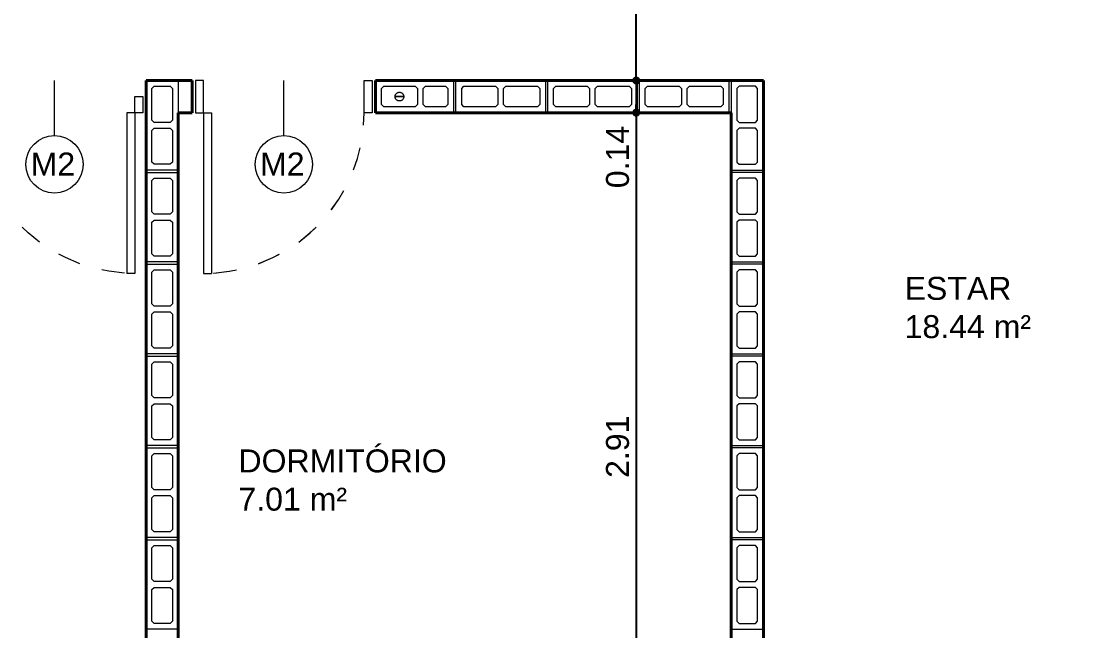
# Model space of a CAD drawing. Header units: millimetres. Extents: x 173 to 410, y -14 to 183.
# Drawn here: x 334.756 to 339.396, y -7.887 to -5.232 of the extents above; entities that cross this region are included whole.
import ezdxf
from ezdxf.enums import TextEntityAlignment as Align

# ---------------------------------------------------------------- set-up
doc = ezdxf.new("R2010")
doc.units = ezdxf.units.MM
doc.linetypes.add('HIDDEN', pattern=[0.05, 0.025, -0.025])
doc.layers.get('0').update_dxf_attribs({"color": 4})
for name, color, linetype, lineweight in [('ARQ Alvenaria', 201, 'Continuous', 40), ('ARQ Anotações', 2, 'Continuous', 5), ('ARQ Caixilharia', 140, 'Continuous', 9), ('ARQ Hachuras', 8, 'Continuous', 5), ('ARQ Projeções', 144, 'HIDDEN', 5)]:
    doc.layers.add(name, color=color, linetype=linetype, lineweight=lineweight)
doc.styles.get("Standard").update_dxf_attribs({"font": 'arial.ttf'})
doc.dimstyles.new('Executivo 1-50', dxfattribs={"dimtxt": 0.1, "dimasz": 0.035, "dimexe": 0, "dimexo": 0.0625, "dimgap": 0.03, "dimtad": 1, "dimzin": 0, "dimdsep": 46, "dimtxsty": 'Standard', "dimblk": 'DOT', "dimcen": 0.09, "dimclrd": 8, "dimclre": 8, "dimadec": 0, "dimazin": 0, "dimtfac": 1, "dimtix": 1, "dimtmove": 2, "dimatfit": 3, "dimldrblk": 'DOT', "dimfxl": 0.18, "dimfxlon": 1, "dimtolj": 1, "dimtzin": 0, "dimarcsym": 0})

# ---------------------------------------------------------------- blocks, each defined once
blk = doc.blocks.new('_DOT')
at = {"color": 0, "linetype": 'ByBlock', "lineweight": -2}
blk.add_line((-0.5, 0), (-1, 0), dxfattribs=at)
at = {"color": 0, "linetype": 'ByBlock', "const_width": 0.5}
blk.add_lwpolyline([(-0.25, 0, 1), (0.25, 0, 1)], format="xyb", close=True, dxfattribs=at)
blk = doc.blocks.new('*D1918')
at = {"layer": 'ARQ Anotações', "color": 8, "lineweight": -2, "transparency": 16777216}
for p, q in [((337.2565, -5.6304), (337.4365, -5.6304)), ((337.4365, -5.6654), (337.4365, -8.5054)), ((337.2565, -8.5404), (337.4365, -8.5404))]:
    blk.add_line(p, q, dxfattribs=at)
at = {"layer": 'Defpoints', "color": 0, "transparency": 16777216}
for p in [(336.2207, -5.6304), (335.1207, -8.5404), (337.4365, -8.5404)]:
    blk.add_point(p, dxfattribs=at)
at = {"layer": 'ARQ Anotações', "color": 8, "lineweight": -2, "transparency": 16777216, "xscale": 0.035, "yscale": 0.035, "zscale": 0.035}
for p, rotation in [((337.4365, -5.6304), 90), ((337.4365, -8.5404), 270)]:
    blk.add_blockref('_DOT', p, dxfattribs=dict(at, rotation=rotation))
at = {"layer": 'ARQ Anotações', "color": 0, "transparency": 16777216, "insert": (337.3555, -7.0854), "char_height": 0.1, "attachment_point": 5, "rotation": 90}
blk.add_mtext('\\A1;2.91', dxfattribs=at)
blk = doc.blocks.new('Folha 72_2')
for p, q in [((0.35, 0.7), (0.315, 0.7)), ((0.315, 0), (0.315, 0.7)), ((0.35, 0), (0.35, 0.7)), ((-0.385, 0), (-0.35, 0)), ((-0.385, -0.14), (-0.385, 0)), ((-0.35, 0), (-0.35, -0.14)), ((0.35, 0), (0.315, 0)), ((0.385, 0), (0.35, 0)), ((0.35, 0), (0.35, -0.14)), ((0.385, -0.14), (0.385, 0)), ((-0.35, -0.14), (-0.385, -0.14)), ((0.35, -0.14), (0.385, -0.14))]:
    blk.add_line(p, q)
at = {"layer": 'ARQ Projeções'}
blk.add_arc((0.35, 0), 0.7, 93.6334, 180, dxfattribs=at)
blk = doc.blocks.new('Window-Door Marker - 70_42')
at = {"layer": 'ARQ Anotações', "lineweight": 13}
blk.add_line((0, 0.1), (0, -0.14), dxfattribs=at)
blk.add_circle((0, 0.225), 0.125, dxfattribs=at)
blk.add_attdef('AC_MarkerText_1', text='', height=0.1, rotation=180, dxfattribs=at).set_placement((0.1037, 0.3036), align=Align.BOTTOM_LEFT)
blk = doc.blocks.new('Folha 72')
at = {"color": 0, "linetype": 'ByBlock', "lineweight": -2}
for p, q in [((0.35, 0.7), (0.315, 0.7)), ((0.315, 0), (0.315, 0.7)), ((0.35, 0), (0.35, 0.7)), ((-0.385, 0), (-0.35, 0)), ((-0.385, -0.07), (-0.385, 0)), ((-0.35, 0), (-0.35, -0.07)), ((0.35, 0), (0.315, 0)), ((0.385, 0), (0.35, 0)), ((0.35, 0), (0.35, -0.07)), ((0.385, -0.07), (0.385, 0)), ((-0.35, -0.07), (-0.385, -0.07)), ((0.35, -0.07), (0.385, -0.07))]:
    blk.add_line(p, q, dxfattribs=at)
at = {"layer": 'ARQ Projeções'}
blk.add_arc((0.35, 0), 0.7, 93.6334, 180, dxfattribs=at)
blk = doc.blocks.new('*D1946')
at = {"layer": 'ARQ Anotações', "color": 8, "lineweight": -2, "transparency": 16777216}
for p, q in [((337.2565, -5.4904), (337.4365, -5.4904)), ((337.4365, -5.5254), (337.4365, -5.5954)), ((337.2565, -5.6304), (337.4365, -5.6304))]:
    blk.add_line(p, q, dxfattribs=at)
at = {"layer": 'Defpoints', "color": 0, "transparency": 16777216}
for p in [(336.2207, -5.4904), (336.2207, -5.6304), (337.4365, -5.6304)]:
    blk.add_point(p, dxfattribs=at)
at = {"layer": 'ARQ Anotações', "color": 8, "lineweight": -2, "transparency": 16777216, "xscale": 0.035, "yscale": 0.035, "zscale": 0.035}
for p, rotation in [((337.4365, -5.4904), 90), ((337.4365, -5.6304), 270)]:
    blk.add_blockref('_DOT', p, dxfattribs=dict(at, rotation=rotation))
at = {"layer": 'ARQ Anotações', "color": 0, "transparency": 16777216, "insert": (337.3555, -5.8235), "char_height": 0.1, "attachment_point": 5, "rotation": 90}
blk.add_mtext('\\A1;0.14', dxfattribs=at)
blk = doc.blocks.new('*D1947')
at = {"layer": 'ARQ Anotações', "color": 8, "lineweight": -2, "transparency": 16777216}
for p, q in [((337.2565, -5.6304), (337.4365, -5.6304)), ((337.4365, -5.6654), (337.4365, -8.5054)), ((337.2565, -8.5404), (337.4365, -8.5404))]:
    blk.add_line(p, q, dxfattribs=at)
at = {"layer": 'Defpoints', "color": 0, "transparency": 16777216}
for p in [(336.2207, -5.6304), (335.1207, -8.5404), (337.4365, -8.5404)]:
    blk.add_point(p, dxfattribs=at)
at = {"layer": 'ARQ Anotações', "color": 8, "lineweight": -2, "transparency": 16777216, "xscale": 0.035, "yscale": 0.035, "zscale": 0.035}
for p, rotation in [((337.4365, -5.6304), 90), ((337.4365, -8.5404), 270)]:
    blk.add_blockref('_DOT', p, dxfattribs=dict(at, rotation=rotation))
at = {"layer": 'ARQ Anotações', "color": 0, "transparency": 16777216, "insert": (337.3555, -7.0854), "char_height": 0.1, "attachment_point": 5, "rotation": 90}
blk.add_mtext('\\A1;2.91', dxfattribs=at)
blk = doc.blocks.new('Window-Door Marker - 70_27')
at = {"color": 8}
blk.add_line((0, 0.1), (0, -0.14), dxfattribs=at)
blk.add_circle((0, 0.225), 0.125, dxfattribs=at)
blk.add_attdef('AC_MarkerText_1', text='', height=0.1, rotation=180).set_placement((0.1037, 0.3036), align=Align.BOTTOM_LEFT)
blk = doc.blocks.new('*D1949')
at = {"layer": 'ARQ Anotações', "color": 8, "lineweight": -2, "transparency": 16777216}
for p, q in [((337.2565, -4.5654), (337.4365, -4.5654)), ((337.4365, -5.4554), (337.4365, -4.6004)), ((337.2565, -5.4904), (337.4365, -5.4904))]:
    blk.add_line(p, q, dxfattribs=at)
at = {"layer": 'Defpoints', "color": 0, "transparency": 16777216}
for p in [(336.6507, -4.5654), (337.4365, -4.5654), (336.2207, -5.4904)]:
    blk.add_point(p, dxfattribs=at)
at = {"layer": 'ARQ Anotações', "color": 8, "lineweight": -2, "transparency": 16777216, "xscale": 0.035, "yscale": 0.035, "zscale": 0.035}
for p, rotation in [((337.4365, -4.5654), 90), ((337.4365, -5.4904), 270)]:
    blk.add_blockref('_DOT', p, dxfattribs=dict(at, rotation=rotation))
at = {"layer": 'ARQ Anotações', "color": 0, "transparency": 16777216, "insert": (337.3555, -5.0279), "char_height": 0.1, "attachment_point": 5, "rotation": 90}
blk.add_mtext('\\A1;0.92', dxfattribs=at)
blk = doc.blocks.new('*D1997')
at = {"layer": 'ARQ Anotações', "color": 8, "lineweight": -2, "transparency": 16777216}
for p, q in [((330.3096, 4.3346), (330.1296, 4.3346)), ((330.1296, -11.1751), (330.1296, 4.2996)), ((330.3096, -11.2101), (330.1296, -11.2101))]:
    blk.add_line(p, q, dxfattribs=at)
at = {"layer": 'Defpoints', "color": 0, "transparency": 16777216}
for p in [(330.1296, 4.3346), (337.8508, 4.3346), (340.4004, -11.2101)]:
    blk.add_point(p, dxfattribs=at)
at = {"layer": 'ARQ Anotações', "color": 8, "lineweight": -2, "transparency": 16777216, "xscale": 0.035, "yscale": 0.035, "zscale": 0.035}
for p, rotation in [((330.1296, 4.3346), 90), ((330.1296, -11.2101), 270)]:
    blk.add_blockref('_DOT', p, dxfattribs=dict(at, rotation=rotation))
at = {"layer": 'ARQ Anotações', "color": 0, "transparency": 16777216, "insert": (330.0286, -3.2364), "char_height": 0.1, "attachment_point": 5, "rotation": 90}
blk.add_mtext('\\A1;15.54', dxfattribs=at)

msp = doc.modelspace()

# ---------------------------------------------------------------- linework, layer by layer
at = {"layer": 'ARQ Alvenaria'}
for p, q in [((335.3007, -5.6304), (335.3007, -5.4904)), ((335.5007, -5.4904), (335.3007, -5.4904)), ((335.5007, -5.6304), (335.5007, -5.4904)), ((336.3007, -5.6304), (336.3007, -5.4904)), ((337.9907, -5.4904), (336.3007, -5.4904)), ((337.9907, -8.5404), (337.9907, -5.4904)), ((335.3007, -5.6304), (335.3007, -8.5404)), ((335.4407, -5.6304), (335.5007, -5.6304)), ((335.4407, -8.5404), (335.4407, -5.6304)), ((336.3007, -5.6304), (337.8507, -5.6304)), ((337.8507, -5.6304), (337.8507, -8.5404))]:
    msp.add_line(p, q, dxfattribs=at)
at = {"layer": 'ARQ Hachuras', "flags": 128}
for points in [[(335.4407, -5.4904), (335.4407, -5.8804), (335.3007, -5.8804), (335.3007, -5.4904)], [(335.4057, -5.5154), (335.4157, -5.5254), (335.4157, -5.6629), (335.4057, -5.6729), (335.3357, -5.6729), (335.3257, -5.6629), (335.3257, -5.5254), (335.3357, -5.5154)], [(336.6407, -5.6304), (336.3007, -5.6304), (336.3007, -5.4904), (336.6407, -5.4904)], [(336.4832, -5.5954), (336.4732, -5.6054), (336.3357, -5.6054), (336.3257, -5.5954), (336.3257, -5.5254), (336.3357, -5.5154), (336.4732, -5.5154), (336.4832, -5.5254)], [(336.6157, -5.5954), (336.6057, -5.6054), (336.5182, -5.6054), (336.5082, -5.5954), (336.5082, -5.5254), (336.5182, -5.5154), (336.6057, -5.5154), (336.6157, -5.5254)], [(337.0407, -5.6304), (336.6507, -5.6304), (336.6507, -5.4904), (337.0407, -5.4904)], [(336.8332, -5.5954), (336.8232, -5.6054), (336.6857, -5.6054), (336.6757, -5.5954), (336.6757, -5.5254), (336.6857, -5.5154), (336.8232, -5.5154), (336.8332, -5.5254)], [(337.0157, -5.5954), (337.0057, -5.6054), (336.8682, -5.6054), (336.8582, -5.5954), (336.8582, -5.5254), (336.8682, -5.5154), (337.0057, -5.5154), (337.0157, -5.5254)], [(337.4407, -5.6304), (337.0507, -5.6304), (337.0507, -5.4904), (337.4407, -5.4904)], [(337.2332, -5.5954), (337.2232, -5.6054), (337.0857, -5.6054), (337.0757, -5.5954), (337.0757, -5.5254), (337.0857, -5.5154), (337.2232, -5.5154), (337.2332, -5.5254)], [(337.4157, -5.5954), (337.4057, -5.6054), (337.2682, -5.6054), (337.2582, -5.5954), (337.2582, -5.5254), (337.2682, -5.5154), (337.4057, -5.5154), (337.4157, -5.5254)], [(337.8407, -5.6304), (337.4507, -5.6304), (337.4507, -5.4904), (337.8407, -5.4904)], [(337.6332, -5.5954), (337.6232, -5.6054), (337.4857, -5.6054), (337.4757, -5.5954), (337.4757, -5.5254), (337.4857, -5.5154), (337.6232, -5.5154), (337.6332, -5.5254)], [(337.8157, -5.5954), (337.8057, -5.6054), (337.6682, -5.6054), (337.6582, -5.5954), (337.6582, -5.5254), (337.6682, -5.5154), (337.8057, -5.5154), (337.8157, -5.5254)], [(337.8507, -5.4904), (337.8507, -5.8804), (337.9907, -5.8804), (337.9907, -5.4904)], [(337.8857, -5.5154), (337.8757, -5.5254), (337.8757, -5.6629), (337.8857, -5.6729), (337.9557, -5.6729), (337.9657, -5.6629), (337.9657, -5.5254), (337.9557, -5.5154)], [(336.4041, -5.5604), (336.4041, -5.5605), (336.4041, -5.5605), (336.4041, -5.5605), (336.4041, -5.5606), (336.4042, -5.5606), (336.4042, -5.5606), (336.4042, -5.5606), (336.4042, -5.5607), (336.4042, -5.5607), (336.4043, -5.5607), (336.4043, -5.5607), (336.4043, -5.5607), (336.4043, -5.5607), (336.4044, -5.5607), (336.4044, -5.5607), (336.4044, -5.5607), (336.4045, -5.5607), (336.4045, -5.5607), (336.4045, -5.5607), (336.4046, -5.5607), (336.4046, -5.5607), (336.4046, -5.5607), (336.4046, -5.5607), (336.4046, -5.5606), (336.4047, -5.5606), (336.4047, -5.5606), (336.4047, -5.5606), (336.4047, -5.5605), (336.4047, -5.5605), (336.4047, -5.5605), (336.4047, -5.5604), (336.3855, -5.5604), (336.3856, -5.5585), (336.3859, -5.5566), (336.3864, -5.5548), (336.3871, -5.553), (336.3879, -5.5513), (336.3889, -5.5496), (336.3901, -5.5481), (336.3914, -5.5467), (336.3929, -5.5455), (336.3944, -5.5444), (336.3961, -5.5435), (336.3979, -5.5427), (336.3997, -5.5421), (336.4016, -5.5418), (336.4035, -5.5416), (336.4054, -5.5416), (336.4073, -5.5418), (336.4092, -5.5421), (336.411, -5.5427), (336.4127, -5.5435), (336.4144, -5.5444), (336.416, -5.5455), (336.4174, -5.5467), (336.4188, -5.5481), (336.4199, -5.5496), (336.4209, -5.5513), (336.4218, -5.553), (336.4225, -5.5548), (336.4229, -5.5566), (336.4232, -5.5585), (336.4233, -5.5604)], [(336.4047, -5.5604), (336.4047, -5.5604), (336.4047, -5.5604), (336.4047, -5.5604), (336.4047, -5.5603), (336.4047, -5.5603), (336.4047, -5.5603), (336.4046, -5.5602), (336.4046, -5.5602), (336.4046, -5.5602), (336.4046, -5.5602), (336.4046, -5.5602), (336.4045, -5.5602), (336.4045, -5.5601), (336.4045, -5.5601), (336.4044, -5.5601), (336.4044, -5.5601), (336.4044, -5.5601), (336.4043, -5.5601), (336.4043, -5.5602), (336.4043, -5.5602), (336.4043, -5.5602), (336.4042, -5.5602), (336.4042, -5.5602), (336.4042, -5.5602), (336.4042, -5.5603), (336.4042, -5.5603), (336.4041, -5.5603), (336.4041, -5.5604), (336.4041, -5.5604), (336.4041, -5.5604), (336.4041, -5.5604), (336.4233, -5.5604), (336.4232, -5.5624), (336.4229, -5.5642), (336.4225, -5.5661), (336.4218, -5.5679), (336.4209, -5.5696), (336.4199, -5.5712), (336.4188, -5.5728), (336.4174, -5.5741), (336.416, -5.5754), (336.4144, -5.5765), (336.4127, -5.5774), (336.411, -5.5782), (336.4092, -5.5787), (336.4073, -5.5791), (336.4054, -5.5793), (336.4035, -5.5793), (336.4016, -5.5791), (336.3997, -5.5787), (336.3979, -5.5782), (336.3961, -5.5774), (336.3944, -5.5765), (336.3929, -5.5754), (336.3914, -5.5741), (336.3901, -5.5728), (336.3889, -5.5712), (336.3879, -5.5696), (336.3871, -5.5679), (336.3864, -5.5661), (336.3859, -5.5642), (336.3856, -5.5624), (336.3855, -5.5604)], [(335.4057, -5.6979), (335.4157, -5.7079), (335.4157, -5.8454), (335.4057, -5.8554), (335.3357, -5.8554), (335.3257, -5.8454), (335.3257, -5.7079), (335.3357, -5.6979)], [(337.8857, -5.6979), (337.8757, -5.7079), (337.8757, -5.8454), (337.8857, -5.8554), (337.9557, -5.8554), (337.9657, -5.8454), (337.9657, -5.7079), (337.9557, -5.6979)], [(335.4407, -5.8904), (335.4407, -6.2804), (335.3007, -6.2804), (335.3007, -5.8904)], [(337.8507, -5.8904), (337.8507, -6.2804), (337.9907, -6.2804), (337.9907, -5.8904)], [(335.4057, -5.9154), (335.4157, -5.9254), (335.4157, -6.0629), (335.4057, -6.0729), (335.3357, -6.0729), (335.3257, -6.0629), (335.3257, -5.9254), (335.3357, -5.9154)], [(337.8857, -5.9154), (337.8757, -5.9254), (337.8757, -6.0629), (337.8857, -6.0729), (337.9557, -6.0729), (337.9657, -6.0629), (337.9657, -5.9254), (337.9557, -5.9154)], [(335.4057, -6.0979), (335.4157, -6.1079), (335.4157, -6.2454), (335.4057, -6.2554), (335.3357, -6.2554), (335.3257, -6.2454), (335.3257, -6.1079), (335.3357, -6.0979)], [(337.8857, -6.0979), (337.8757, -6.1079), (337.8757, -6.2454), (337.8857, -6.2554), (337.9557, -6.2554), (337.9657, -6.2454), (337.9657, -6.1079), (337.9557, -6.0979)], [(335.4407, -6.2904), (335.4407, -6.6804), (335.3007, -6.6804), (335.3007, -6.2904)], [(337.8507, -6.2904), (337.8507, -6.6804), (337.9907, -6.6804), (337.9907, -6.2904)], [(335.4057, -6.3154), (335.4157, -6.3254), (335.4157, -6.4629), (335.4057, -6.4729), (335.3357, -6.4729), (335.3257, -6.4629), (335.3257, -6.3254), (335.3357, -6.3154)], [(337.8857, -6.3154), (337.8757, -6.3254), (337.8757, -6.4629), (337.8857, -6.4729), (337.9557, -6.4729), (337.9657, -6.4629), (337.9657, -6.3254), (337.9557, -6.3154)], [(335.4057, -6.4979), (335.4157, -6.5079), (335.4157, -6.6454), (335.4057, -6.6554), (335.3357, -6.6554), (335.3257, -6.6454), (335.3257, -6.5079), (335.3357, -6.4979)], [(337.8857, -6.4979), (337.8757, -6.5079), (337.8757, -6.6454), (337.8857, -6.6554), (337.9557, -6.6554), (337.9657, -6.6454), (337.9657, -6.5079), (337.9557, -6.4979)], [(335.4407, -6.6904), (335.4407, -7.0804), (335.3007, -7.0804), (335.3007, -6.6904)], [(335.4057, -6.7154), (335.4157, -6.7254), (335.4157, -6.8629), (335.4057, -6.8729), (335.3357, -6.8729), (335.3257, -6.8629), (335.3257, -6.7254), (335.3357, -6.7154)], [(337.8507, -6.6904), (337.8507, -7.0804), (337.9907, -7.0804), (337.9907, -6.6904)], [(337.8857, -6.7154), (337.8757, -6.7254), (337.8757, -6.8629), (337.8857, -6.8729), (337.9557, -6.8729), (337.9657, -6.8629), (337.9657, -6.7254), (337.9557, -6.7154)], [(335.4057, -6.8979), (335.4157, -6.9079), (335.4157, -7.0454), (335.4057, -7.0554), (335.3357, -7.0554), (335.3257, -7.0454), (335.3257, -6.9079), (335.3357, -6.8979)], [(337.8857, -6.8979), (337.8757, -6.9079), (337.8757, -7.0454), (337.8857, -7.0554), (337.9557, -7.0554), (337.9657, -7.0454), (337.9657, -6.9079), (337.9557, -6.8979)], [(335.4407, -7.0904), (335.4407, -7.4804), (335.3007, -7.4804), (335.3007, -7.0904)], [(337.8507, -7.0904), (337.8507, -7.4804), (337.9907, -7.4804), (337.9907, -7.0904)], [(335.4057, -7.1154), (335.4157, -7.1254), (335.4157, -7.2629), (335.4057, -7.2729), (335.3357, -7.2729), (335.3257, -7.2629), (335.3257, -7.1254), (335.3357, -7.1154)], [(337.8857, -7.1154), (337.8757, -7.1254), (337.8757, -7.2629), (337.8857, -7.2729), (337.9557, -7.2729), (337.9657, -7.2629), (337.9657, -7.1254), (337.9557, -7.1154)], [(335.4057, -7.2979), (335.4157, -7.3079), (335.4157, -7.4454), (335.4057, -7.4554), (335.3357, -7.4554), (335.3257, -7.4454), (335.3257, -7.3079), (335.3357, -7.2979)], [(337.8857, -7.2979), (337.8757, -7.3079), (337.8757, -7.4454), (337.8857, -7.4554), (337.9557, -7.4554), (337.9657, -7.4454), (337.9657, -7.3079), (337.9557, -7.2979)], [(335.4407, -7.4904), (335.4407, -7.8804), (335.3007, -7.8804), (335.3007, -7.4904)], [(335.4057, -7.5154), (335.4157, -7.5254), (335.4157, -7.6629), (335.4057, -7.6729), (335.3357, -7.6729), (335.3257, -7.6629), (335.3257, -7.5254), (335.3357, -7.5154)], [(337.8507, -7.4904), (337.8507, -7.8804), (337.9907, -7.8804), (337.9907, -7.4904)], [(337.8857, -7.5154), (337.8757, -7.5254), (337.8757, -7.6629), (337.8857, -7.6729), (337.9557, -7.6729), (337.9657, -7.6629), (337.9657, -7.5254), (337.9557, -7.5154)], [(335.4057, -7.6979), (335.4157, -7.7079), (335.4157, -7.8454), (335.4057, -7.8554), (335.3357, -7.8554), (335.3257, -7.8454), (335.3257, -7.7079), (335.3357, -7.6979)], [(337.8857, -7.6979), (337.8757, -7.7079), (337.8757, -7.8454), (337.8857, -7.8554), (337.9557, -7.8554), (337.9657, -7.8454), (337.9657, -7.7079), (337.9557, -7.6979)]]:
    msp.add_lwpolyline(points, close=True, dxfattribs=at)

# ---------------------------------------------------------------- block references
at = {"layer": 'ARQ Anotações', "rotation": 180}
for name, p in [('Window-Door Marker - 70_42', (334.9007, -5.6304)), ('Window-Door Marker - 70_27', (334.9007, -5.6305)), ('Window-Door Marker - 70_42', (335.9007, -5.6304)), ('Window-Door Marker - 70_27', (335.9007, -5.6305))]:
    msp.add_blockref(name, p, dxfattribs=at).add_auto_attribs({'AC_MarkerText_1': 'M2'})
at = {"layer": 'ARQ Caixilharia', "rotation": 180}
for p in [(335.9003, -5.6304), (335.9007, -5.6304)]:
    msp.add_blockref('Folha 72_2', p, dxfattribs=at)
at = {"layer": 'ARQ Caixilharia', "xscale": -1, "rotation": 180}
msp.add_blockref('Folha 72', (334.9007, -5.6304), dxfattribs=at)
msp.add_blockref('Folha 72', (334.9007, -5.6304), dxfattribs=at)

# ---------------------------------------------------------------- texts
at = {"layer": 'ARQ Anotações', "char_height": 0.1, "attachment_point": 5}
for s, insert in [('\\pxql;ESTAR\\P18.44 m²', (338.8818, -6.4796)), ('\\pxql;DORMITÓRIO\\P7.01 m²', (336.1566, -7.2311))]:
    msp.add_mtext(s, dxfattribs=dict(at, insert=insert))

# ---------------------------------------------------------------- dimensions: what is measured, and where the dimension line sits
at = {"layer": 'ARQ Anotações'}
for base, p1, p2, angle, picture, middle in [((330.1296, 4.3346), (340.4004, -11.2101), (337.8508, 4.3346), 90, '*D1997', (330.0286, -3.2364)), ((337.4365, -5.6304), (336.2207, -5.4904), (336.2207, -5.6304), 270, '*D1946', (337.3555, -5.8235))]:
    dim = msp.add_linear_dim(base=base, p1=p1, p2=p2, angle=angle, dimstyle='Executivo 1-50', dxfattribs=at)
    dim.commit()
    dim.dimension.update_dxf_attribs({"geometry": picture, "text_midpoint": middle, "dimtype": 160})
for base, p1, p2, picture, middle in [((337.4365217, -4.5654442), (336.2206637, -5.4904438), (336.6506742, -4.5654442), '*D1949', (337.3554644, -5.027944)), ((337.4365, -8.5404), (336.2207, -5.6304), (335.1207, -8.5404), '*D1918', (337.3555, -7.0854)), ((337.4365, -8.5404), (336.2207, -5.6304), (335.1207, -8.5404), '*D1947', (337.3555, -7.0854))]:
    dim = msp.add_linear_dim(base=base, p1=p1, p2=p2, angle=270, dimstyle='Executivo 1-50', dxfattribs=at)
    dim.commit()
    dim.dimension.update_dxf_attribs({"geometry": picture, "text_midpoint": middle})

doc.saveas('drawing.dxf')
